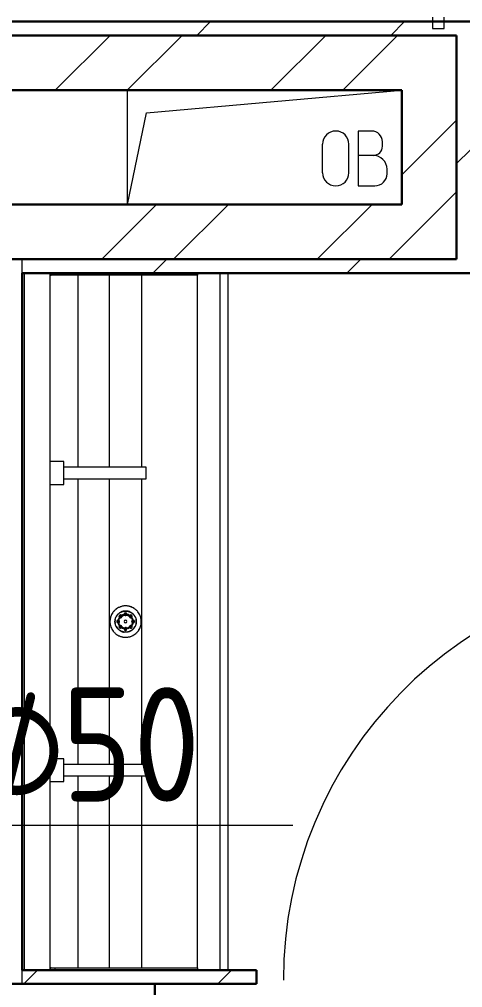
# Model space of a CAD drawing. Header units: millimetres. Extents: x -88595 to 880822, y -1054509 to -148035.
# Drawn here: x 401902 to 402871, y -274065 to -271947 of the extents above; entities that cross this region are included whole.
import ezdxf

# ---------------------------------------------------------------- set-up
doc = ezdxf.new("R2010")
doc.units = ezdxf.units.MM
for name, color, linetype, lineweight in [('Витраж', 7, 'Continuous', 9), ('Марки', 7, 'Continuous', 20), ('Оборудование', 7, 'Continuous', 18), ('Перекрытие', 7, 'Continuous', 18), ('Сантехника', 7, 'Continuous', 18), ('Стены внутренние', 7, 'Continuous', 18), ('Стены наружные', 7, 'Continuous', 18), ('Стены штриховка', 7, 'Continuous', 9)]:
    doc.layers.add(name, color=color, linetype=linetype, lineweight=lineweight)
doc.layers.add('Двери открывание', color=7, linetype='Continuous', lineweight=9, true_color=0xc0c0c0)
doc.styles.add('$1$GOST Common_9', font='GOST_Common.ttf', dxfattribs={"width": 0.9, "height": 250})
doc.styles.add('$5$GOST Common', font='GOST_Common.ttf', dxfattribs={"width": 0.9, "height": 250})

# ---------------------------------------------------------------- blocks, each defined once
blk = doc.blocks.new('$0$ADSK_M_Трубы - Диаметр_8-160846-В_Координация_3 этаж ОВ3')
at = {"layer": 'Марки'}
blk.add_line((0, 0), (8, 0), dxfattribs=at)
blk = doc.blocks.new('3 этаж')
at = {"lineweight": 18}
for p, q in [((414018.9, 654073.9), (414018.9, 654323.9)), ((414060.7, 654274.5), (414618.9, 654323.9)), ((414018.9, 654073.9), (414060.7, 654274.5)), ((414553.3, 654234.6), (414523.3, 654234.6)), ((414523.3, 654234.6), (414523.3, 654114.6)), ((414576.6, 654201.3), (414576.6, 654211.3)), ((414445.8, 654143.3), (414445.8, 654205.9)), ((414503.2, 654143.3), (414503.2, 654205.9)), ((414556.6, 654181.3), (414523.3, 654181.3)), ((414586.6, 654141.3), (414586.6, 654151.3)), ((414523.3, 654114.6), (414560, 654114.6))]:
    blk.add_line(p, q, dxfattribs=at)
for centre, radius, start, end in [((414474.5, 654205.9), 28.7, 0, 180), ((414553.3, 654211.3), 23.3, 0, 90), ((414556.6, 654201.3), 20, 270, 0), ((414556.6, 654151.3), 30, 0, 90), ((414474.5, 654143.3), 28.7, 180, 0), ((414560, 654141.3), 26.7, 270, 0)]:
    blk.add_arc(centre, radius, start, end, dxfattribs=at)
at = {"layer": 'Витраж', "lineweight": 18}
for p, q in [((414686.4, 654483.9), (414686.4, 654458.9)), ((414711.4, 654458.9), (414711.4, 654483.9)), ((414686.4, 654458.9), (414711.4, 654458.9))]:
    blk.add_line(p, q, dxfattribs=at)
at = {"layer": 'Двери открывание'}
blk.add_arc((415257.9, 652376.9), 898, 91.1485, 180, dxfattribs=at)
at = {"layer": 'Перекрытие', "color": 49, "true_color": 0x464646}
blk.add_line((414018.9, 654073.9), (414018.9, 654323.9), dxfattribs=at)
at = {"layer": 'Сантехника'}
for p, q in [((413793.9, 652398.9), (413793.9, 653923.9)), ((413849.9, 653918.9), (413849.9, 653923.9)), ((413849.9, 653923.9), (413849.9, 653918.9)), ((413849.9, 652403.9), (413849.9, 653918.9)), ((413849.9, 653918.9), (413852.3, 653918.9)), ((413860.8, 653918.9), (413852.3, 653918.9)), ((413860.8, 653918.9), (413860.8, 653923.9)), ((414171.9, 653918.9), (413860.8, 653918.9)), ((413911.3, 653498.8), (413911.3, 653918.9)), ((413979.3, 653498.9), (413979.3, 653918.9)), ((414050, 653498.9), (414050, 653918.9)), ((414171.9, 653923.9), (414171.9, 653918.9)), ((414171.9, 652403.9), (414171.9, 653918.9)), ((414221.9, 652398.9), (414221.9, 653923.9)), ((414238.9, 652398.9), (414238.9, 653923.9)), ((413879.9, 653511.4), (413849.9, 653511.4)), ((413879.9, 653461.4), (413879.9, 653511.4)), ((414059.9, 653498.9), (413879.9, 653498.9)), ((414059.9, 653473.9), (414059.9, 653498.9)), ((413879.9, 653473.9), (414059.9, 653473.9)), ((413911.3, 652848.8), (413911.3, 653473.9)), ((413979.3, 652848.9), (413979.3, 653473.9)), ((414050, 652848.9), (414050, 653473.9)), ((413849.9, 653461.4), (413879.9, 653461.4)), ((413879.9, 652861.4), (413849.9, 652861.4)), ((413879.9, 652811.4), (413879.9, 652861.4)), ((414059.9, 652848.9), (413879.9, 652848.9)), ((414059.9, 652823.9), (414059.9, 652848.9)), ((413879.9, 652823.9), (414059.9, 652823.9)), ((413911.3, 652403.9), (413911.3, 652823.9)), ((413979.3, 652403.9), (413979.3, 652823.9)), ((414050, 652403.9), (414050, 652823.9)), ((413849.9, 652811.4), (413879.9, 652811.4)), ((413849.9, 652398.9), (413849.9, 652403.9)), ((413852.3, 652403.9), (413849.9, 652403.9)), ((413849.9, 652403.9), (413849.9, 652398.9)), ((413852.3, 652403.9), (413860.8, 652403.9)), ((413860.8, 652403.9), (414171.9, 652403.9)), ((413860.8, 652398.9), (413860.8, 652403.9)), ((414171.9, 652403.9), (414171.9, 652398.9))]:
    blk.add_line(p, q, dxfattribs=at)
at = {"layer": 'Сантехника', "flags": 128}
for points in [[(414049.2, 653161.4), (414049.2, 653162.7), (414049.1, 653164.1), (414049, 653165.5), (414048.8, 653166.8), (414048.5, 653168.2), (414048.2, 653169.5), (414047.9, 653170.8), (414047.5, 653172.2), (414047, 653173.4), (414046.5, 653174.7), (414045.9, 653176), (414045.3, 653177.2), (414044.7, 653178.4), (414044, 653179.6), (414043.2, 653180.7), (414042.4, 653181.8), (414041.6, 653182.9), (414040.7, 653184), (414039.8, 653185), (414038.8, 653186), (414037.8, 653186.9), (414036.8, 653187.8), (414035.7, 653188.6), (414034.6, 653189.5), (414033.4, 653190.2), (414032.3, 653190.9), (414031.1, 653191.6), (414029.8, 653192.2), (414028.6, 653192.8), (414027.3, 653193.3), (414026, 653193.8), (414024.7, 653194.2), (414023.4, 653194.6), (414022.1, 653194.9), (414020.7, 653195.2), (414019.4, 653195.4), (414018, 653195.5), (414016.6, 653195.6), (414015.3, 653195.7), (414013.9, 653195.6), (414012.5, 653195.6), (414011.2, 653195.5), (414009.8, 653195.3), (414008.5, 653195), (414007.1, 653194.8), (414005.8, 653194.4), (414004.5, 653194), (414003.2, 653193.6), (414001.9, 653193.1), (414000.6, 653192.5), (413999.4, 653192), (413998.2, 653191.3), (413997, 653190.6), (413995.8, 653189.9), (413994.7, 653189.1), (413993.6, 653188.3), (413992.6, 653187.4), (413991.5, 653186.5), (413990.6, 653185.5), (413989.6, 653184.5), (413988.7, 653183.5), (413987.8, 653182.4), (413987, 653181.3), (413986.2, 653180.2), (413985.5, 653179), (413984.8, 653177.9), (413984.2, 653176.6), (413983.6, 653175.4), (413983.1, 653174.1), (413982.6, 653172.9), (413982.1, 653171.5), (413981.8, 653170.2), (413981.4, 653168.9), (413981.2, 653167.6), (413980.9, 653166.2), (413980.8, 653164.8), (413980.7, 653163.5), (413980.6, 653162.1), (413980.6, 653161.4)], [(413991.6, 653161.4), (413991.6, 653162.3), (413991.7, 653163.2), (413991.8, 653164.1), (413991.9, 653165.1), (413992.1, 653166), (413992.3, 653166.9), (413992.5, 653167.8), (413992.8, 653168.7), (413993.1, 653169.6), (413993.4, 653170.4), (413993.8, 653171.3), (413994.2, 653172.1), (413994.7, 653172.9), (413995.2, 653173.7), (413995.7, 653174.5), (413996.2, 653175.3), (413996.8, 653176), (413997.4, 653176.7), (413998, 653177.4), (413998.7, 653178.1), (413999.3, 653178.7), (414000.1, 653179.3), (414000.8, 653179.9), (414001.5, 653180.4), (414002.3, 653181), (414003.1, 653181.5), (414003.9, 653181.9), (414004.7, 653182.3), (414005.6, 653182.7), (414006.5, 653183.1), (414007.3, 653183.4), (414008.2, 653183.7), (414009.1, 653183.9), (414010, 653184.1), (414010.9, 653184.3), (414011.9, 653184.5), (414012.8, 653184.6), (414013.7, 653184.6), (414014.6, 653184.7), (414015.6, 653184.7), (414016.5, 653184.6), (414017.4, 653184.5), (414018.4, 653184.4), (414019.3, 653184.2), (414020.2, 653184.1), (414021.1, 653183.8), (414022, 653183.6), (414022.9, 653183.3), (414023.7, 653182.9), (414024.6, 653182.5), (414025.4, 653182.1), (414026.3, 653181.7), (414027.1, 653181.2), (414027.8, 653180.7), (414028.6, 653180.2), (414029.4, 653179.6), (414030.1, 653179), (414030.8, 653178.4), (414031.4, 653177.8), (414032.1, 653177.1), (414032.7, 653176.4), (414033.3, 653175.7), (414033.8, 653174.9), (414034.4, 653174.2), (414034.9, 653173.4), (414035.3, 653172.6), (414035.8, 653171.7), (414036.2, 653170.9), (414036.5, 653170), (414036.9, 653169.2), (414037.1, 653168.3), (414037.4, 653167.4), (414037.6, 653166.5), (414037.8, 653165.6), (414038, 653164.6), (414038.1, 653163.7), (414038.2, 653162.8), (414038.2, 653161.9), (414038.2, 653161.4)], [(413994.5, 653172), (413994.9, 653172.8), (413995.4, 653173.6), (413995.9, 653174.4), (413996.4, 653175.1), (413997, 653175.8), (413997.6, 653176.6), (413998.2, 653177.2), (413998.9, 653177.9), (413999.5, 653178.5), (414000.2, 653179.1), (414000.9, 653179.7)], [(413998.4, 653177.8), (413997.7, 653177.1), (413997.1, 653176.4), (413996.5, 653175.7), (413996, 653174.9), (413995.4, 653174.2), (413994.9, 653173.4), (413994.5, 653172.6)], [(413998.7, 653161.4), (413998.7, 653162), (413998.8, 653162.7), (413998.8, 653163.3), (413998.9, 653163.9), (413999, 653164.6), (413999.2, 653165.2), (413999.3, 653165.8), (413999.5, 653166.5), (413999.7, 653167.1), (414000, 653167.7), (414000.2, 653168.3), (414000.5, 653168.8), (414000.8, 653169.4), (414001.2, 653170), (414001.5, 653170.5), (414001.9, 653171), (414002.3, 653171.5), (414002.7, 653172), (414003.2, 653172.5), (414003.6, 653173), (414004.1, 653173.4), (414004.6, 653173.8), (414005.1, 653174.2), (414005.6, 653174.6), (414006.1, 653175)], [(414001.7, 653180.2), (414002.5, 653180.7), (414003.2, 653181.2), (414004, 653181.7), (414004.9, 653182.1), (414005.7, 653182.5), (414006.6, 653182.8), (414007.4, 653183.1), (414008.3, 653183.4), (414009.2, 653183.7), (414010.1, 653183.9), (414011, 653184.1), (414011.9, 653184.2), (414012.8, 653184.3), (414013.7, 653184.4), (414014.7, 653184.4), (414015.6, 653184.4), (414016.5, 653184.3), (414017.4, 653184.3), (414018.3, 653184.1), (414019.2, 653184), (414020.1, 653183.8), (414021, 653183.6), (414021.9, 653183.3), (414022.8, 653183), (414023.6, 653182.7), (414024.5, 653182.3), (414025.3, 653181.9), (414026.1, 653181.5), (414026.9, 653181), (414027.7, 653180.5), (414028.5, 653180), (414029.2, 653179.4), (414029.9, 653178.8), (414030.6, 653178.2), (414031.3, 653177.6), (414031.9, 653176.9), (414032.5, 653176.2), (414033.1, 653175.5), (414033.6, 653174.8), (414034.2, 653174), (414034.6, 653173.2), (414035.1, 653172.4)], [(414011.4, 653184.4), (414010.5, 653184.2), (414009.6, 653184.1), (414008.7, 653183.8), (414007.8, 653183.6), (414006.9, 653183.3), (414006.1, 653182.9), (414005.2, 653182.5), (414004.4, 653182.1)], [(414011.5, 653177.2), (414012.1, 653177.3), (414012.8, 653177.4), (414013.4, 653177.5), (414014.1, 653177.5), (414014.7, 653177.6), (414015.4, 653177.6), (414016, 653177.5), (414016.7, 653177.5), (414017.3, 653177.4), (414017.9, 653177.3)], [(414025.9, 653181.9), (414025.1, 653182.3), (414024.2, 653182.7), (414023.3, 653183.1), (414022.5, 653183.4), (414021.6, 653183.7), (414020.7, 653183.9), (414019.8, 653184.1), (414018.9, 653184.3), (414017.9, 653184.5)], [(414023.9, 653174.8), (414024.4, 653174.5), (414025, 653174.1), (414025.5, 653173.7), (414025.9, 653173.2), (414026.4, 653172.8), (414026.8, 653172.3), (414027.3, 653171.8), (414027.7, 653171.3), (414028.1, 653170.8), (414028.4, 653170.3), (414028.8, 653169.7), (414029.1, 653169.1), (414029.4, 653168.6), (414029.7, 653168), (414029.9, 653167.4), (414030.2, 653166.8), (414030.4, 653166.2), (414030.6, 653165.6), (414030.7, 653164.9), (414030.8, 653164.3), (414030.9, 653163.6), (414031, 653163), (414031.1, 653162.4), (414031.1, 653161.7), (414031.1, 653161.4)], [(414035.1, 653172.9), (414034.6, 653173.7), (414034.1, 653174.5), (414033.6, 653175.3), (414033, 653176), (414032.4, 653176.7), (414031.8, 653177.4), (414031.1, 653178.1)], [(413980.6, 653161.4), (413980.6, 653160), (413980.7, 653158.6), (413980.8, 653157.3), (413981, 653155.9), (413981.3, 653154.5), (413981.6, 653153.2), (413981.9, 653151.9), (413982.3, 653150.6), (413982.8, 653149.3), (413983.3, 653148), (413983.9, 653146.8), (413984.5, 653145.5), (413985.1, 653144.3), (413985.8, 653143.1), (413986.6, 653142), (413987.4, 653140.9), (413988.2, 653139.8), (413989.1, 653138.7), (413990, 653137.7), (413991, 653136.8), (413992, 653135.8), (413993, 653134.9), (413994.1, 653134.1), (413995.2, 653133.3), (413996.4, 653132.5), (413997.5, 653131.8), (413998.7, 653131.1), (414000, 653130.5), (414001.2, 653129.9), (414002.5, 653129.4), (414003.8, 653128.9), (414005.1, 653128.5), (414006.4, 653128.1), (414007.7, 653127.8), (414009.1, 653127.6), (414010.4, 653127.4), (414011.8, 653127.2), (414013.2, 653127.1), (414014.5, 653127.1), (414015.9, 653127.1), (414017.3, 653127.1), (414018.6, 653127.3), (414020, 653127.4), (414021.4, 653127.7), (414022.7, 653128), (414024, 653128.3), (414025.3, 653128.7), (414026.6, 653129.1), (414027.9, 653129.6), (414029.2, 653130.2), (414030.4, 653130.8), (414031.6, 653131.4), (414032.8, 653132.1), (414034, 653132.8), (414035.1, 653133.6), (414036.2, 653134.5), (414037.2, 653135.3), (414038.3, 653136.2), (414039.2, 653137.2), (414040.2, 653138.2), (414041.1, 653139.2), (414042, 653140.3), (414042.8, 653141.4), (414043.6, 653142.5), (414044.3, 653143.7), (414045, 653144.9), (414045.6, 653146.1), (414046.2, 653147.3), (414046.7, 653148.6), (414047.2, 653149.9), (414047.7, 653151.2), (414048, 653152.5), (414048.4, 653153.8), (414048.6, 653155.2), (414048.9, 653156.5), (414049, 653157.9), (414049.1, 653159.2), (414049.2, 653160.6), (414049.2, 653161.4)], [(413992, 653165.6), (413991.8, 653164.6), (413991.7, 653163.7), (413991.6, 653162.8), (413991.6, 653161.9), (413991.6, 653161.4)], [(413991.6, 653161.4), (413991.6, 653160.4), (413991.7, 653159.5), (413991.8, 653158.6), (413991.9, 653157.6), (413991.9, 653157.6)], [(414038.2, 653161.4), (414038.2, 653160.4), (414038.1, 653159.5), (414038, 653158.6), (414037.9, 653157.6), (414037.7, 653156.7), (414037.5, 653155.8), (414037.3, 653154.9), (414037, 653154), (414036.7, 653153.2), (414036.4, 653152.3), (414036, 653151.4), (414035.6, 653150.6), (414035.1, 653149.8), (414034.6, 653149), (414034.1, 653148.2), (414033.6, 653147.4), (414033, 653146.7), (414032.4, 653146), (414031.8, 653145.3), (414031.1, 653144.6), (414030.5, 653144), (414029.7, 653143.4), (414029, 653142.8), (414028.3, 653142.3), (414027.5, 653141.8), (414026.7, 653141.3), (414025.9, 653140.8), (414025.1, 653140.4), (414024.2, 653140), (414023.3, 653139.6), (414022.5, 653139.3), (414021.6, 653139), (414020.7, 653138.8), (414019.8, 653138.6), (414018.9, 653138.4), (414017.9, 653138.3), (414017, 653138.2), (414016.1, 653138.1), (414015.2, 653138.1), (414014.2, 653138.1), (414013.3, 653138.1), (414012.4, 653138.2), (414011.4, 653138.3), (414010.5, 653138.5), (414009.6, 653138.7), (414008.7, 653138.9), (414007.8, 653139.2), (414006.9, 653139.5), (414006.1, 653139.8), (414005.2, 653140.2), (414004.4, 653140.6), (414003.5, 653141), (414002.7, 653141.5), (414002, 653142), (414001.2, 653142.5), (414000.4, 653143.1), (413999.7, 653143.7), (413999, 653144.3), (413998.4, 653144.9), (413997.7, 653145.6), (413997.1, 653146.3), (413996.5, 653147), (413996, 653147.8), (413995.4, 653148.6), (413994.9, 653149.3), (413994.5, 653150.2), (413994, 653151), (413993.6, 653151.8), (413993.3, 653152.7), (413992.9, 653153.6), (413992.7, 653154.4), (413992.4, 653155.3), (413992.2, 653156.2), (413992, 653157.2), (413991.8, 653158.1), (413991.7, 653159), (413991.6, 653159.9), (413991.6, 653160.9), (413991.6, 653161.4)], [(413991.9, 653161.4), (413991.9, 653162.3), (413991.9, 653163.2), (413992, 653164.1), (413992.2, 653165), (413992.3, 653165.9), (413992.5, 653166.8)], [(413992.4, 653156.3), (413992.2, 653157.2), (413992.1, 653158.1), (413992, 653159), (413991.9, 653159.9), (413991.9, 653160.9), (413991.9, 653161.4)], [(414005.9, 653147.9), (414005.4, 653148.3), (414004.9, 653148.7), (414004.4, 653149.1), (414003.9, 653149.5), (414003.4, 653149.9), (414003, 653150.4), (414002.5, 653150.9), (414002.1, 653151.4), (414001.7, 653151.9), (414001.4, 653152.5), (414001, 653153), (414000.7, 653153.6), (414000.4, 653154.1), (414000.1, 653154.7), (413999.9, 653155.3), (413999.6, 653155.9), (413999.4, 653156.5), (413999.3, 653157.2), (413999.1, 653157.8), (413999, 653158.4), (413998.9, 653159.1), (413998.8, 653159.7), (413998.7, 653160.4), (413998.7, 653161), (413998.7, 653161.4)], [(414031.1, 653161.4), (414031.1, 653160.7), (414031, 653160.1), (414031, 653159.4), (414030.9, 653158.8), (414030.8, 653158.1), (414030.6, 653157.5), (414030.5, 653156.9), (414030.3, 653156.3), (414030.1, 653155.7), (414029.8, 653155.1), (414029.6, 653154.5), (414029.3, 653153.9), (414029, 653153.3), (414028.6, 653152.8), (414028.3, 653152.2), (414027.9, 653151.7), (414027.5, 653151.2), (414027.1, 653150.7), (414026.6, 653150.2), (414026.2, 653149.7), (414025.7, 653149.3), (414025.2, 653148.9), (414024.7, 653148.5), (414024.2, 653148.1), (414023.7, 653147.7)], [(414035.3, 653150.7), (414034.9, 653149.9), (414034.4, 653149.1), (414033.9, 653148.4), (414033.4, 653147.6), (414032.8, 653146.9), (414032.2, 653146.2), (414031.6, 653145.5), (414031, 653144.8), (414030.3, 653144.2), (414029.6, 653143.6), (414028.9, 653143)], [(414037.3, 653166.5), (414037.4, 653166.4), (414037.6, 653165.5), (414037.7, 653164.6), (414037.8, 653163.7), (414037.9, 653162.8), (414037.9, 653161.9), (414037.9, 653161.4)], [(414037.9, 653161.4), (414037.9, 653160.4), (414037.9, 653159.5), (414037.8, 653158.6), (414037.6, 653157.7), (414037.5, 653156.8), (414037.3, 653156.2)], [(414038.2, 653161.4), (414038.2, 653162.3), (414038.1, 653163.2), (414038, 653164.1), (414037.9, 653165.1)], [(414037.9, 653157.6), (414038, 653158.1), (414038.1, 653159), (414038.2, 653159.9), (414038.2, 653160.9), (414038.2, 653161.4)], [(414018.8, 653138.7), (414017.9, 653138.5), (414017, 653138.4), (414016.1, 653138.4), (414015.1, 653138.3), (414014.2, 653138.3), (414013.3, 653138.4), (414012.4, 653138.5), (414011.5, 653138.6), (414010.6, 653138.7), (414009.7, 653138.9), (414008.8, 653139.2), (414007.9, 653139.4), (414007, 653139.7), (414006.2, 653140), (414005.3, 653140.4), (414004.5, 653140.8), (414003.7, 653141.2), (414002.9, 653141.7), (414002.1, 653142.2), (414001.3, 653142.7), (414000.6, 653143.3), (413999.9, 653143.9), (413999.2, 653144.5), (413998.5, 653145.1), (413997.9, 653145.8), (413997.3, 653146.5), (413996.7, 653147.2), (413996.2, 653147.9), (413995.7, 653148.7), (413995.2, 653149.5), (413994.7, 653150.3)], [(413994.7, 653149.8), (413995.2, 653149), (413995.7, 653148.2), (413996.2, 653147.4), (413996.8, 653146.7), (413997.4, 653146), (413998, 653145.3), (413998.7, 653144.6)], [(414003.9, 653140.8), (414004.7, 653140.4), (414005.6, 653140), (414006.5, 653139.6), (414007.3, 653139.3), (414008.2, 653139), (414009.1, 653138.8), (414010, 653138.6), (414010.9, 653138.4), (414011.9, 653138.3)], [(414018.3, 653145.5), (414017.7, 653145.4), (414017, 653145.3), (414016.4, 653145.2), (414015.7, 653145.2), (414015.1, 653145.2), (414014.4, 653145.2), (414013.8, 653145.2), (414013.1, 653145.3), (414012.5, 653145.3), (414011.9, 653145.4)], [(414028.1, 653142.5), (414027.3, 653142), (414026.6, 653141.5), (414025.8, 653141), (414024.9, 653140.6), (414024.1, 653140.2), (414023.2, 653139.9), (414022.4, 653139.6)], [(414022.9, 653139.5), (414023.7, 653139.8), (414024.6, 653140.2), (414025.4, 653140.6)], [(414031.4, 653144.9), (414032.1, 653145.6), (414032.7, 653146.3), (414033.3, 653147), (414033.8, 653147.8), (414034.4, 653148.6), (414034.9, 653149.3), (414035.3, 653150.2)]]:
    blk.add_lwpolyline(points, dxfattribs=at)
at = {"layer": 'Сантехника'}
for centre, radius, start, end in [((414014.9, 653161.4), 34.3, 112.2071, 130.7179), ((414014.9, 653161.4), 34.3, 81.2405, 92.6704), ((414014.9, 653161.4), 34.3, 75.5624, 79.0767), ((414014.9, 653161.4), 34.3, 56.5875, 72.8932), ((414014.9, 653161.4), 34.3, 145.0376, 161.2102), ((414014.9, 653161.4), 34.3, 133.5244, 136.5478), ((414014.9, 653161.4), 23, 144, 154.1058), ((414014.9, 653161.4), 15.9, 0, 180), ((414014.9, 653161.4), 16.2, 110.5452, 155.2568), ((414003.4, 653172.8), 3, 45, 225), ((414003.4, 653172.8), 3, 135, 195), ((414014.9, 653161.4), 18.1, 136.4294, 141.4432), ((414003.4, 653172.8), 3, 225, 45), ((414003.4, 653172.8), 3, 90, 120), ((414014.9, 653161.4), 14.1, 127.2178, 138.2234), ((414014.9, 653161.4), 14.1, 125.0449, 135), ((414014.9, 653161.4), 13.9, 45, 135), ((414014.9, 653161.4), 13.9, 45, 135), ((414003.4, 653172.8), 3, 330, 45), ((414014.9, 653161.4), 14.1, 113.7949, 123.75), ((414014.9, 653161.4), 14.1, 102.5449, 112.5), ((414014.9, 653161.4), 16.2, 60, 101.028), ((414014.9, 653177.6), 3, 0, 180), ((414014.9, 653177.6), 3, 0, 180), ((414014.9, 653177.6), 3, 180, 255), ((414014.9, 653177.6), 3, 180, 0), ((414014.9, 653161.4), 14.1, 91.2949, 101.25), ((414014.9, 653161.4), 14.1, 84.6458, 100.001), ((414014.9, 653161.4), 18.1, 83.5568, 96.4432), ((414014.9, 653161.4), 14.1, 80.0449, 90), ((414014.9, 653177.6), 3, 285, 0), ((414014.9, 653161.4), 14.1, 68.7949, 78.75), ((414014.9, 653161.4), 14.1, 57.5449, 67.5), ((414026.4, 653172.8), 3, 135, 210), ((414026.4, 653172.8), 3, 135, 315), ((414014.9, 653161.4), 16.2, 39.3943, 57.8272), ((414014.9, 653161.4), 14.1, 42.2028, 50.301), ((414026.4, 653172.8), 3, 315, 135), ((414026.4, 653172.8), 3, 60, 90), ((414026.4, 653172.8), 3, 345, 45), ((414014.9, 653161.4), 23, 25.3123, 36), ((414014.9, 653161.4), 34.3, 20.4173, 38.2302), ((414014.9, 653161.4), 34.3, 171.503, 180), ((414014.9, 653161.4), 34.3, 180, 184.4583), ((414014.9, 653161.4), 34.3, 186.6324, 188.497), ((414014.9, 653161.4), 34.3, 164.3157, 167.198), ((414014.9, 653161.4), 23, 205.3123, 216), ((413998.7, 653161.4), 3, 90, 180), ((413998.7, 653161.4), 3, 150, 180), ((413998.7, 653161.4), 3, 180, 210), ((413998.7, 653161.4), 3, 180, 270), ((413998.7, 653161.4), 3, 90, 105), ((413998.7, 653161.4), 3, 255, 270), ((414014.9, 653161.4), 16.2, 158.4339, 180), ((413998.7, 653161.4), 3, 30, 90), ((413998.7, 653161.4), 3, 0, 90), ((413998.7, 653161.4), 3, 270, 0), ((413998.7, 653161.4), 3, 270, 330), ((414014.9, 653161.4), 15.9, 180, 0), ((414003.4, 653149.9), 3, 135, 315), ((414003.4, 653149.9), 3, 165, 225), ((414003.4, 653172.8), 3, 210, 225), ((414014.9, 653161.4), 14.1, 173.2684, 180), ((414014.9, 653161.4), 14.1, 180, 186.7316), ((414003.4, 653149.9), 3, 135, 150), ((414003.4, 653172.8), 3, 225, 285), ((414003.4, 653149.9), 3, 75, 135), ((414003.4, 653149.9), 3, 315, 135), ((414014.9, 653161.4), 16.2, 219.3943, 250.8437), ((414014.9, 653161.4), 14.1, 136.2949, 141.7649), ((414014.9, 653161.4), 14.1, 218.2351, 225), ((414014.9, 653161.4), 14.1, 221.7766, 232.7822), ((414014.9, 653161.4), 13.9, 225, 315), ((414014.9, 653161.4), 13.9, 225, 315), ((414014.9, 653161.4), 14.1, 226.2949, 236.25), ((414003.4, 653149.9), 3, 315, 30), ((414014.9, 653161.4), 3, 0, 180), ((414014.9, 653161.4), 3, 180, 0), ((414026.4, 653149.9), 3, 45, 225), ((414026.4, 653149.9), 3, 150, 225), ((414014.9, 653161.4), 16.2, 302.1728, 320.552), ((414014.9, 653161.4), 14.1, 308.7226, 315), ((414014.9, 653161.4), 14.1, 309.699, 317.7972), ((414026.4, 653149.9), 3, 225, 45), ((414014.9, 653161.4), 14.1, 38.2351, 45), ((414014.9, 653161.4), 14.1, 316.2949, 321.7649), ((414026.4, 653172.8), 3, 255, 315), ((414026.4, 653149.9), 3, 45, 105), ((414031.1, 653161.4), 3, 90, 180), ((414031.1, 653161.4), 3, 180, 270), ((414026.4, 653172.8), 3, 315, 330), ((414031.1, 653161.4), 3, 90, 150), ((414031.1, 653161.4), 3, 210, 270), ((414026.4, 653149.9), 3, 30, 45), ((414026.4, 653149.9), 3, 315, 15), ((414014.9, 653161.4), 14.1, 0, 6.7316), ((414014.9, 653161.4), 14.1, 353.2684, 0), ((414014.9, 653161.4), 16.2, 338.4339, 0), ((414031.1, 653161.4), 3, 75, 90), ((414031.1, 653161.4), 3, 0, 90), ((414031.1, 653161.4), 3, 270, 0), ((414031.1, 653161.4), 3, 270, 285), ((414014.9, 653161.4), 23, 324, 334.1058), ((414031.1, 653161.4), 3, 0, 30), ((414031.1, 653161.4), 3, 330, 0), ((414014.9, 653161.4), 34.3, 344.3157, 347.198), ((414014.9, 653161.4), 34.3, 6.4389, 10.0463), ((414014.9, 653161.4), 34.3, 350.2639, 0), ((414014.9, 653161.4), 34.3, 0, 4.4583), ((414014.9, 653161.4), 34.3, 200.4173, 218.2302), ((414014.9, 653161.4), 34.3, 236.5875, 252.8932), ((414003.4, 653149.9), 3, 240, 270), ((414014.9, 653161.4), 14.1, 237.5449, 246.2078), ((414014.9, 653161.4), 14.1, 248.7949, 258.75), ((414014.9, 653161.4), 16.2, 255, 281.028), ((414014.9, 653145.2), 3, 0, 180), ((414014.9, 653145.2), 3, 105, 180), ((414014.9, 653145.2), 3, 180, 0), ((414014.9, 653145.2), 3, 180, 0), ((414014.9, 653161.4), 14.1, 260.0449, 270), ((414014.9, 653161.4), 14.1, 260.5238, 275.3542), ((414014.9, 653161.4), 18.1, 263.5568, 276.4432), ((414014.9, 653161.4), 14.1, 271.2949, 281.25), ((414014.9, 653145.2), 3, 0, 75), ((414014.9, 653161.4), 14.1, 282.5449, 292.5), ((414014.9, 653161.4), 14.1, 293.7949, 303.75), ((414014.9, 653161.4), 16.2, 290.5449, 300), ((414026.4, 653149.9), 3, 270, 300), ((414014.9, 653161.4), 18.1, 316.1528, 321.4432), ((414014.9, 653161.4), 34.3, 292.2071, 310.7179), ((414014.9, 653161.4), 34.3, 313.5244, 316.5478), ((414014.9, 653161.4), 34.3, 325.0376, 341.2102), ((414014.9, 653161.4), 34.3, 255.5624, 259.0767), ((414014.9, 653161.4), 34.3, 261.2405, 274.5295)]:
    blk.add_arc(centre, radius, start, end, dxfattribs=at)
at = {"layer": 'Стены внутренние', "lineweight": 30}
blk.add_line((414078.9, 651978.9), (414078.9, 652368.9), dxfattribs=at)
at = {"layer": 'Стены наружные', "lineweight": 30}
for p, q in [((414768.9, 654473.9), (413493.9, 654473.9)), ((414738.9, 654443.9), (413463.9, 654443.9)), ((414738.9, 654443.9), (414738.9, 653953.9)), ((413758.9, 654323.9), (414618.9, 654323.9)), ((414618.9, 654323.9), (414618.9, 654073.9)), ((414618.9, 654073.9), (413758.9, 654073.9)), ((413758.9, 653953.9), (414738.9, 653953.9)), ((413788.9, 652398.9), (413788.9, 653923.9)), ((413788.9, 653923.9), (414768.9, 653923.9)), ((414301.4, 652398.9), (413788.9, 652398.9)), ((414301.4, 652368.9), (414301.4, 652398.9)), ((413348.9, 652368.9), (414301.4, 652368.9))]:
    blk.add_line(p, q, dxfattribs=at)
at = {"layer": 'Стены наружные', "linetype": 'Continuous', "lineweight": 9}
for p, q in [((414170.5, 654443.9), (414200.5, 654473.9)), ((414594.7, 654443.9), (414624.7, 654473.9)), ((413861.1, 654323.9), (413981.1, 654443.9)), ((414018.3, 654323.9), (414138.3, 654443.9)), ((414332.6, 654323.9), (414452.6, 654443.9)), ((414489.7, 654323.9), (414609.7, 654443.9)), ((414618.9, 654138.7), (414738.9, 654258.7)), ((414738.9, 654163.8), (414768.9, 654193.8)), ((414711.2, 654073.9), (414738.9, 654101.6)), ((413962.6, 653953.9), (414082.6, 654073.9)), ((414119.7, 653953.9), (414239.7, 654073.9)), ((414434, 653953.9), (414554, 654073.9)), ((414591.2, 653953.9), (414711.2, 654073.9)), ((414074.7, 653923.9), (414104.7, 653953.9)), ((414499, 653923.9), (414529, 653953.9)), ((413792.5, 652368.9), (413822.5, 652398.9)), ((414216.8, 652368.9), (414246.8, 652398.9))]:
    blk.add_line(p, q, dxfattribs=at)
at = {"layer": 'Стены штриховка'}
for p, q in [((413788.9, 653923.9), (413788.9, 653953.9)), ((413788.9, 652368.9), (413788.9, 652398.9))]:
    blk.add_line(p, q, dxfattribs=at)

msp = doc.modelspace()

# ---------------------------------------------------------------- block references
at = {"layer": 'Марки', "xscale": 99.99999999999993, "yscale": 99.99999999999993, "zscale": 99.99999999999993}
msp.add_blockref('$0$ADSK_M_Трубы - Диаметр_8-160846-В_Координация_3 этаж ОВ3', (401700.2, -273709.7), dxfattribs=at)
at = {"layer": 'Оборудование', "color": 5, "true_color": 0x0000ff}
msp.add_blockref('3 этаж', (-11880.6, -926425.8), dxfattribs=at)

# ---------------------------------------------------------------- texts
at = {"layer": 'Марки', "lineweight": 9, "char_height": 250, "attachment_point": 1}
for s, insert, width, style in [('\\fGOST Common|b0|i0|c254|p34|;\\W.9;⌀', (401792.3, -273408.1), 245.316, '$1$GOST Common_9'), ('50', (401994.7, -273408.1), 389.62, '$5$GOST Common')]:
    msp.add_mtext(s, dxfattribs=dict(at, insert=insert, width=width, style=style))

doc.saveas('drawing.dxf')
